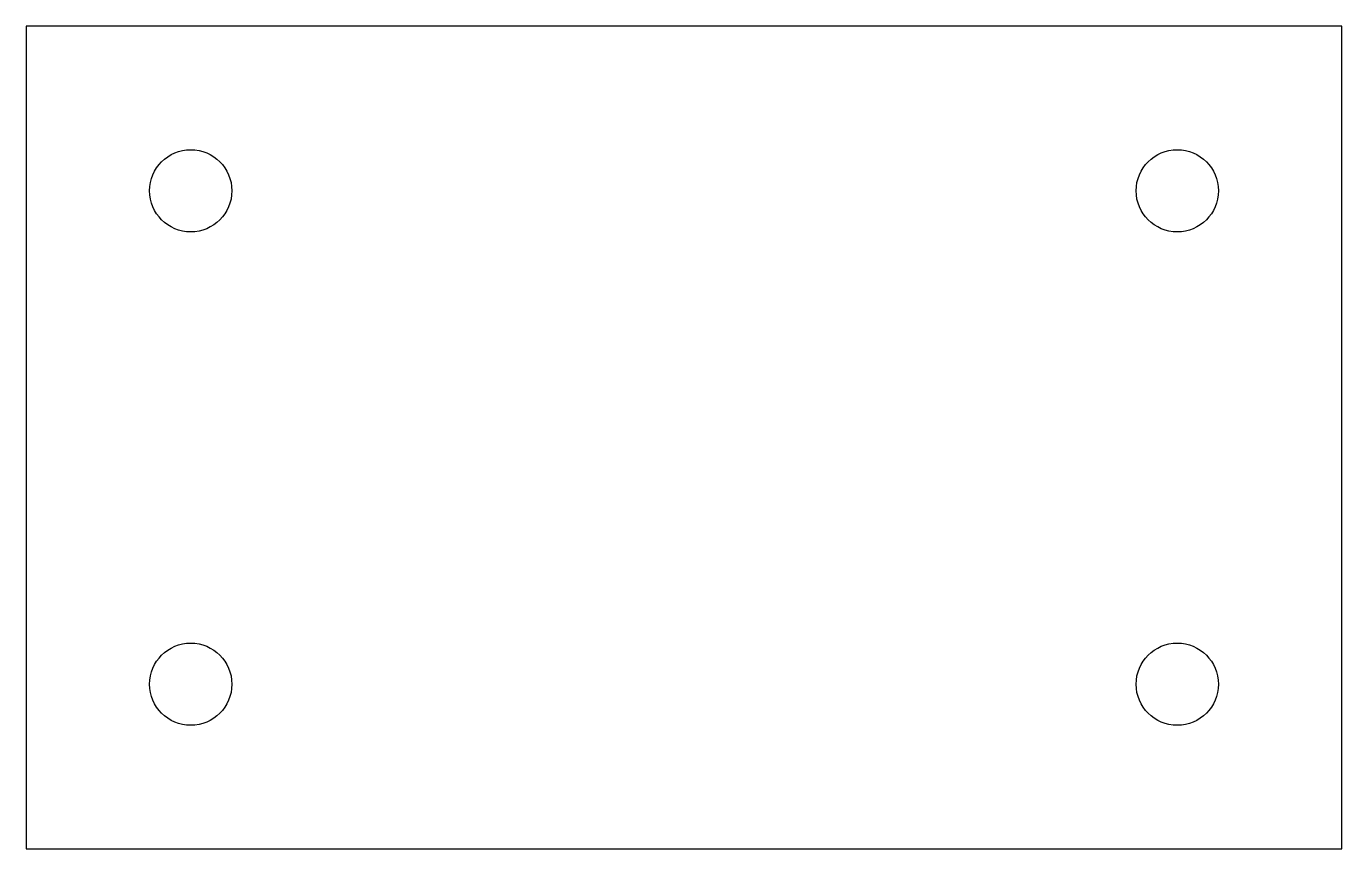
# Model space of a CAD drawing. Header units: inches. Extents: x 0 to 4, y 0 to 2.5.
import ezdxf

# ---------------------------------------------------------------- set-up
doc = ezdxf.new("R2010")
doc.units = ezdxf.units.IN

msp = doc.modelspace()

# ---------------------------------------------------------------- linework, layer by layer
msp.add_lwpolyline([(0, 0), (4, 0), (4, 2.5), (0, 2.5)], close=True)
for centre in [(0.5, 2), (3.5, 2), (0.5, 0.5), (3.5, 0.5)]:
    msp.add_circle(centre, 0.125)

doc.saveas('drawing.dxf')
